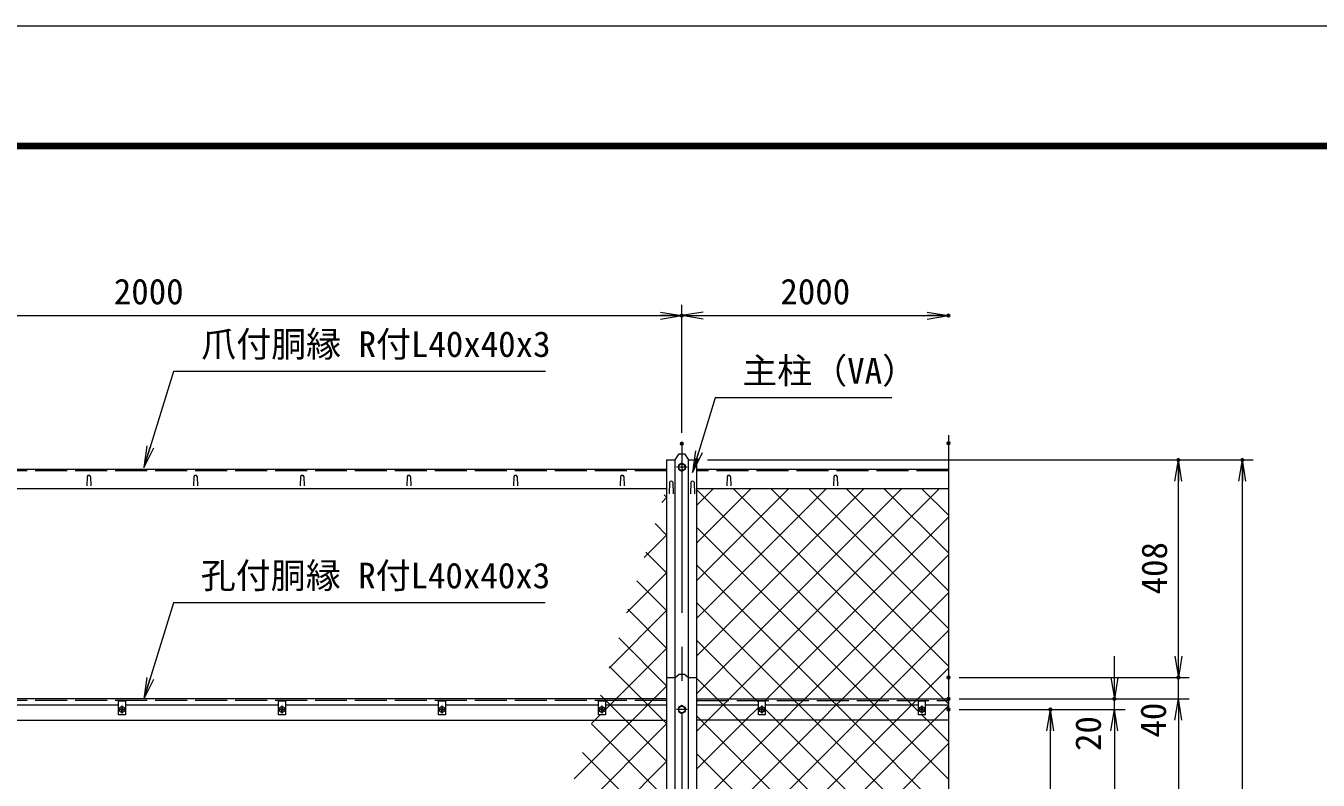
# Model space of a CAD drawing. Units: millimetres, scale not verified. Extents: x -4200 to 4200, y -2970 to 2970.
# Drawn here: x -2750 to -327, y 1556 to 2970 of the extents above; entities that cross this region are included whole.
import ezdxf
from ezdxf.enums import TextEntityAlignment as Align

# ---------------------------------------------------------------- set-up
doc = ezdxf.new("R2010")
doc.units = ezdxf.units.MM
doc.header["$LTSCALE"] = 10
doc.header["$PDMODE"] = 32
doc.header["$PDSIZE"] = 5
doc.linetypes.add('DASHED', pattern=[7.5, 6, -1.5])
doc.linetypes.add('USER1', pattern=[50.8, 31.75, -6.35, 6.35, -6.35])
for name, color, linetype, lineweight in [('0-0_D-STR1', 1, 'Continuous', 18), ('0-1_D-STR-DIM', 7, 'Continuous', 13), ('0-2_0', 7, 'Continuous', 18), ('0-5_D-STR3', 3, 'Continuous', 13), ('0-6_D-BMK', 2, 'USER1', 13), ('0-7_D-STR2', 7, 'Continuous', 13), ('0-8_D-STR-TXT', 7, 'Continuous', 13), ('0-9_D-TTL', 7, 'Continuous', 18)]:
    doc.layers.add(name, color=color, linetype=linetype, lineweight=lineweight)
doc.layers.add('0-3_Defpoints', color=7, linetype='Continuous')
doc.styles.add('ＭＳ ゴシック', font='')
doc.styles.get('ＭＳ ゴシック').set_extended_font_data('MS Gothic')

# ---------------------------------------------------------------- blocks, each defined once
blk = doc.blocks.new('_Open')
at = {"layer": '0-2_0'}
blk.add_line((-10, 1.667), (0, 0), dxfattribs=at)
blk.add_lwpolyline([(-10, -1.667), (0, 0), (-10, 0)], dxfattribs=at)

msp = doc.modelspace()

# ---------------------------------------------------------------- linework, layer by layer
at = {"layer": '0-0_D-STR1'}
for p, q in [((-1547.9, 2138.33), (-3494.9, 2138.33)), ((-1547.9, -411.84), (-1547.9, 2156)), ((-1532.4, -411.84), (-1532.4, 2156)), ((-1507.4, -411.84), (-1507.4, 2156)), ((-1491.9, -411.84), (-1491.9, 2156)), ((-1019.9, 2138.33), (-1491.9, 2138.33)), ((-2634.9, 2125.2), (-2635.65, 2107.45)), ((-2628.9, 2125.2), (-2628.15, 2107.45)), ((-2434.9, 2125.2), (-2435.65, 2107.45)), ((-2428.9, 2125.2), (-2428.15, 2107.45)), ((-2234.9, 2125.2), (-2235.65, 2107.45)), ((-2228.9, 2125.2), (-2228.15, 2107.45)), ((-2034.9, 2125.2), (-2035.65, 2107.45)), ((-2028.9, 2125.2), (-2028.15, 2107.45)), ((-1834.9, 2125.2), (-1835.65, 2107.45)), ((-1828.9, 2125.2), (-1828.15, 2107.45)), ((-1634.9, 2125.2), (-1635.65, 2107.45)), ((-1628.9, 2125.2), (-1628.15, 2107.45)), ((-1542.9, 2114.08), (-1543.65, 2092.58)), ((-1536.9, 2114.08), (-1536.15, 2092.58)), ((-1502.9, 2114.08), (-1503.65, 2092.58)), ((-1496.9, 2114.08), (-1496.15, 2092.58)), ((-1434.9, 2125.2), (-1435.65, 2107.45)), ((-1428.9, 2125.2), (-1428.15, 2107.45)), ((-1234.9, 2125.2), (-1235.65, 2107.45)), ((-1228.9, 2125.2), (-1228.15, 2107.45)), ((-1547.9, 2102.07), (-3494.9, 2102.07)), ((-1019.9, 2102.07), (-1491.9, 2102.07)), ((-1547.9, 1708.16), (-3494.9, 1708.16)), ((-1491.9, 1708.16), (-1019.9, 1708.16)), ((-3494.9, 1668.16), (-1547.9, 1668.16)), ((-1019.9, 1668.16), (-1491.9, 1668.16))]:
    msp.add_line(p, q, dxfattribs=at)
at = {"layer": '0-0_D-STR1', "linetype": 'DASHED'}
for p, q in [((-1547.9, 2135.61), (-3494.9, 2135.61)), ((-1019.9, 2135.61), (-1491.9, 2135.61)), ((-1547.9, 1705.16), (-3494.9, 1705.16)), ((-1491.9, 1705.16), (-1019.9, 1705.16))]:
    msp.add_line(p, q, dxfattribs=at)
at = {"layer": '0-0_D-STR1'}
for points in [[(-1547.9, 2156), (-1532.4, 2156), (-1524.9, 2167.41), (-1514.9, 2167.41), (-1507.4, 2156), (-1491.9, 2156)], [(-1547.9, 1748.16), (-1532.4, 1748.16), (-1524.9, 1754.15), (-1514.9, 1754.15), (-1507.4, 1748.16), (-1491.9, 1748.16)]]:
    msp.add_lwpolyline(points, dxfattribs=at)
for centre in [(-2631.9, 2123.95), (-2431.9, 2123.95), (-2231.9, 2123.95), (-2031.9, 2123.95), (-1831.9, 2123.95), (-1631.9, 2123.95), (-1539.9, 2112.83), (-1499.9, 2112.83), (-1431.9, 2123.95), (-1231.9, 2123.95)]:
    msp.add_arc(centre, 3.25, 22.61986, 157.38014, dxfattribs=at)
at = {"layer": '0-1_D-STR-DIM'}
for p, q in [((-3519.9, 2426.66), (-1519.9, 2426.66)), ((-1519.9, 2206.66), (-1519.9, 2446.66)), ((-1519.9, 2206.66), (-1519.9, 2446.66)), ((-1519.9, 2426.66), (-1019.9, 2426.66)), ((-1019.9, 2202.61), (-1019.9, 878.81)), ((-1471.9, 2156), (-448.85, 2156)), ((-1471.9, 2156), (-568.85, 2156)), ((-588.85, 1748.16), (-588.85, 2156)), ((-468.85, -111.84), (-468.85, 2156)), ((-588.85, 1788.16), (-588.85, 1828.16)), ((-708.85, 1748.16), (-708.85, 1788.16)), ((-999.9, 1748.16), (-568.85, 1748.16)), ((-999.9, 1748.16), (-568.85, 1748.16)), ((-588.85, 1708.16), (-588.85, 1748.16)), ((-999.9, 1708.16), (-568.85, 1708.16)), ((-999.9, 1708.16), (-568.85, 1708.16)), ((-999.9, 1708.16), (-688.85, 1708.16)), ((-708.85, 1688.16), (-708.85, 1708.16)), ((-588.85, 1708.16), (-588.85, -111.84)), ((-999.9, 1688.16), (-808.85, 1688.16)), ((-999.9, 1688.16), (-688.85, 1688.16)), ((-999.9, 1688.16), (-688.85, 1688.16)), ((-828.85, 1098.16), (-828.85, 1688.16)), ((-708.85, 1688.16), (-708.85, -81.84)), ((-708.85, 1648.16), (-708.85, 1608.16)), ((-588.85, 1668.16), (-588.85, 1628.16))]:
    msp.add_line(p, q, dxfattribs=at)
at = {"layer": '0-3_Defpoints'}
for p in [(-1519.9, 2426.66), (-1019.9, 2426.66), (-1519.9, 2186.66), (-1019.9, 2187.32), (-1491.9, 2156), (-588.85, 2156), (-468.85, 2156), (-1019.9, 1748.16), (-588.85, 1748.16), (-1019.9, 1708.16), (-708.85, 1708.16), (-1019.9, 1688.16), (-828.85, 1688.16)]:
    msp.add_point(p, dxfattribs=at)
at = {"layer": '0-5_D-STR3'}
for p, q in [((-1519.9, 2149.91), (-1526.4, 2146.16)), ((-1526.4, 2146.16), (-1526.4, 2138.65)), ((-1526.4, 2138.65), (-1519.9, 2134.9)), ((-1513.4, 2146.16), (-1519.9, 2149.91)), ((-1519.9, 2134.9), (-1513.4, 2138.65)), ((-1513.4, 2138.65), (-1513.4, 2146.16)), ((-2576.4, 1696.16), (-2863.4, 1696.16)), ((-2571.73, 1688.55), (-2573.25, 1688.53)), ((-2573.25, 1688.53), (-2573.25, 1687.8)), ((-2573.25, 1688.53), (-2573.25, 1687.8)), ((-2571.73, 1687.77), (-2573.25, 1687.8)), ((-2570.8, 1689.03), (-2571.73, 1688.55)), ((-2570.8, 1687.3), (-2571.73, 1687.77)), ((-2570.78, 1689.04), (-2570.29, 1689.97)), ((-2570.78, 1687.28), (-2570.29, 1686.36)), ((-2570.26, 1691.51), (-2570.29, 1689.97)), ((-2570.29, 1691.51), (-2569.53, 1691.51)), ((-2570.26, 1684.81), (-2570.29, 1686.36)), ((-2570.26, 1684.81), (-2569.53, 1684.81)), ((-2569.53, 1691.51), (-2569.5, 1689.97)), ((-2569.53, 1684.81), (-2569.5, 1686.36)), ((-2569.01, 1689.04), (-2569.5, 1689.97)), ((-2569.01, 1687.28), (-2569.5, 1686.36)), ((-2569, 1689.03), (-2568.07, 1688.55)), ((-2569, 1687.3), (-2568.07, 1687.77)), ((-2568.07, 1687.77), (-2566.55, 1687.8)), ((-2276.4, 1696.16), (-2563.4, 1696.16)), ((-2271.73, 1688.55), (-2273.25, 1688.53)), ((-2273.25, 1688.53), (-2273.25, 1687.8)), ((-2273.25, 1688.53), (-2273.25, 1687.8)), ((-2271.73, 1687.77), (-2273.25, 1687.8)), ((-2270.8, 1689.03), (-2271.73, 1688.55)), ((-2270.8, 1687.3), (-2271.73, 1687.77)), ((-2270.78, 1689.04), (-2270.29, 1689.97)), ((-2270.78, 1687.28), (-2270.29, 1686.36)), ((-2270.26, 1691.51), (-2270.29, 1689.97)), ((-2270.29, 1691.51), (-2269.53, 1691.51)), ((-2270.26, 1684.81), (-2270.29, 1686.36)), ((-2270.26, 1684.81), (-2269.53, 1684.81)), ((-2269.53, 1691.51), (-2269.5, 1689.97)), ((-2269.53, 1684.81), (-2269.5, 1686.36)), ((-2269.01, 1689.04), (-2269.5, 1689.97)), ((-2269.01, 1687.28), (-2269.5, 1686.36)), ((-2269, 1689.03), (-2268.07, 1688.55)), ((-2269, 1687.3), (-2268.07, 1687.77)), ((-2268.07, 1687.77), (-2266.55, 1687.8)), ((-1976.4, 1696.16), (-2263.4, 1696.16)), ((-1971.73, 1688.55), (-1973.25, 1688.53)), ((-1973.25, 1688.53), (-1973.25, 1687.8)), ((-1973.25, 1688.53), (-1973.25, 1687.8)), ((-1971.73, 1687.77), (-1973.25, 1687.8)), ((-1970.8, 1689.03), (-1971.73, 1688.55)), ((-1970.8, 1687.3), (-1971.73, 1687.77)), ((-1970.78, 1689.04), (-1970.29, 1689.97)), ((-1970.78, 1687.28), (-1970.29, 1686.36)), ((-1970.26, 1691.51), (-1970.29, 1689.97)), ((-1970.29, 1691.51), (-1969.53, 1691.51)), ((-1970.26, 1684.81), (-1970.29, 1686.36)), ((-1970.26, 1684.81), (-1969.53, 1684.81)), ((-1969.53, 1691.51), (-1969.5, 1689.97)), ((-1969.53, 1684.81), (-1969.5, 1686.36)), ((-1969.01, 1689.04), (-1969.5, 1689.97)), ((-1969.01, 1687.28), (-1969.5, 1686.36)), ((-1969, 1689.03), (-1968.07, 1688.55)), ((-1969, 1687.3), (-1968.07, 1687.77)), ((-1968.07, 1687.77), (-1966.55, 1687.8)), ((-1676.4, 1696.16), (-1963.4, 1696.16)), ((-1671.73, 1688.55), (-1673.25, 1688.53)), ((-1673.25, 1688.53), (-1673.25, 1687.8)), ((-1673.25, 1688.53), (-1673.25, 1687.8)), ((-1671.73, 1687.77), (-1673.25, 1687.8)), ((-1670.8, 1689.03), (-1671.73, 1688.55)), ((-1670.8, 1687.3), (-1671.73, 1687.77)), ((-1670.78, 1689.04), (-1670.29, 1689.97)), ((-1670.78, 1687.28), (-1670.29, 1686.36)), ((-1670.26, 1691.51), (-1670.29, 1689.97)), ((-1670.29, 1691.51), (-1669.53, 1691.51)), ((-1670.26, 1684.81), (-1670.29, 1686.36)), ((-1670.26, 1684.81), (-1669.53, 1684.81)), ((-1669.53, 1691.51), (-1669.5, 1689.97)), ((-1669.53, 1684.81), (-1669.5, 1686.36)), ((-1669.01, 1689.04), (-1669.5, 1689.97)), ((-1669.01, 1687.28), (-1669.5, 1686.36)), ((-1669, 1689.03), (-1668.07, 1688.55)), ((-1669, 1687.3), (-1668.07, 1687.77)), ((-1668.07, 1687.77), (-1666.55, 1687.8)), ((-1547.9, 1696.16), (-1663.4, 1696.16)), ((-1519.9, 1695.67), (-1526.4, 1691.91)), ((-1526.4, 1691.91), (-1526.4, 1684.41)), ((-1526.4, 1684.41), (-1519.9, 1680.66)), ((-1513.4, 1691.91), (-1519.9, 1695.67)), ((-1519.9, 1680.66), (-1513.4, 1684.41)), ((-1513.4, 1684.41), (-1513.4, 1691.91)), ((-1376.4, 1696.16), (-1491.9, 1696.16)), ((-1371.73, 1688.55), (-1373.25, 1688.53)), ((-1373.25, 1688.53), (-1373.25, 1687.8)), ((-1373.25, 1688.53), (-1373.25, 1687.8)), ((-1371.73, 1687.77), (-1373.25, 1687.8)), ((-1370.8, 1689.03), (-1371.73, 1688.55)), ((-1370.8, 1687.3), (-1371.73, 1687.77)), ((-1370.78, 1689.04), (-1370.29, 1689.97)), ((-1370.78, 1687.28), (-1370.29, 1686.36)), ((-1370.26, 1691.51), (-1370.29, 1689.97)), ((-1370.29, 1691.51), (-1369.53, 1691.51)), ((-1370.26, 1684.81), (-1370.29, 1686.36)), ((-1370.26, 1684.81), (-1369.53, 1684.81)), ((-1369.53, 1691.51), (-1369.5, 1689.97)), ((-1369.53, 1684.81), (-1369.5, 1686.36)), ((-1369.01, 1689.04), (-1369.5, 1689.97)), ((-1369.01, 1687.28), (-1369.5, 1686.36)), ((-1369, 1689.03), (-1368.07, 1688.55)), ((-1369, 1687.3), (-1368.07, 1687.77)), ((-1368.07, 1687.77), (-1366.55, 1687.8)), ((-1076.4, 1696.16), (-1363.4, 1696.16)), ((-1071.73, 1688.55), (-1073.25, 1688.53)), ((-1073.25, 1688.53), (-1073.25, 1687.8)), ((-1073.25, 1688.53), (-1073.25, 1687.8)), ((-1071.73, 1687.77), (-1073.25, 1687.8)), ((-1070.8, 1689.03), (-1071.73, 1688.55)), ((-1070.8, 1687.3), (-1071.73, 1687.77)), ((-1070.78, 1689.04), (-1070.29, 1689.97)), ((-1070.78, 1687.28), (-1070.29, 1686.36)), ((-1070.26, 1691.51), (-1070.29, 1689.97)), ((-1070.29, 1691.51), (-1069.53, 1691.51)), ((-1070.26, 1684.81), (-1070.29, 1686.36)), ((-1070.26, 1684.81), (-1069.53, 1684.81)), ((-1069.53, 1691.51), (-1069.5, 1689.97)), ((-1069.53, 1684.81), (-1069.5, 1686.36)), ((-1069.01, 1689.04), (-1069.5, 1689.97)), ((-1069.01, 1687.28), (-1069.5, 1686.36)), ((-1069, 1689.03), (-1068.07, 1688.55)), ((-1069, 1687.3), (-1068.07, 1687.77)), ((-1068.07, 1687.77), (-1066.55, 1687.8)), ((-1019.9, 1696.16), (-1063.4, 1696.16))]:
    msp.add_line(p, q, dxfattribs=at)
for points in [[(-2576.4, 1704.16), (-2563.4, 1704.16), (-2563.4, 1678.16), (-2576.4, 1678.16)], [(-2276.4, 1704.16), (-2263.4, 1704.16), (-2263.4, 1678.16), (-2276.4, 1678.16)], [(-1976.4, 1704.16), (-1963.4, 1704.16), (-1963.4, 1678.16), (-1976.4, 1678.16)], [(-1676.4, 1704.16), (-1663.4, 1704.16), (-1663.4, 1678.16), (-1676.4, 1678.16)], [(-1376.4, 1704.16), (-1363.4, 1704.16), (-1363.4, 1678.16), (-1376.4, 1678.16)], [(-1076.4, 1704.16), (-1063.4, 1704.16), (-1063.4, 1678.16), (-1076.4, 1678.16)]]:
    msp.add_lwpolyline(points, close=True, dxfattribs=at)
for points in [[(-2568.07, 1688.55), (-2566.55, 1688.53), (-2566.55, 1687.8)], [(-2268.07, 1688.55), (-2266.55, 1688.53), (-2266.55, 1687.8)], [(-1968.07, 1688.55), (-1966.55, 1688.53), (-1966.55, 1687.8)], [(-1668.07, 1688.55), (-1666.55, 1688.53), (-1666.55, 1687.8)], [(-1368.07, 1688.55), (-1366.55, 1688.53), (-1366.55, 1687.8)], [(-1068.07, 1688.55), (-1066.55, 1688.53), (-1066.55, 1687.8)]]:
    msp.add_lwpolyline(points, dxfattribs=at)
for centre, radius in [((-1519.9, 2142.4), 6.25), ((-2569.9, 1688.16), 5.25), ((-2269.9, 1688.16), 5.25), ((-1969.9, 1688.16), 5.25), ((-1669.9, 1688.16), 5.25), ((-1519.9, 1688.16), 6.25), ((-1369.9, 1688.16), 5.25), ((-1069.9, 1688.16), 5.25)]:
    msp.add_circle(centre, radius, dxfattribs=at)
at = {"layer": '0-6_D-BMK'}
for p, q in [((-1519.9, 2186.66), (-1519.9, -426.84)), ((-1509.9, 2142.4), (-1529.9, 2142.4)), ((-2577.34, 1688.16), (-2562.46, 1688.16)), ((-2569.9, 1695.6), (-2569.9, 1680.72)), ((-2277.34, 1688.16), (-2262.46, 1688.16)), ((-2269.9, 1695.6), (-2269.9, 1680.72)), ((-1977.34, 1688.16), (-1962.46, 1688.16)), ((-1969.9, 1695.6), (-1969.9, 1680.72)), ((-1677.34, 1688.16), (-1662.46, 1688.16)), ((-1669.9, 1695.6), (-1669.9, 1680.72)), ((-1509.9, 1688.16), (-1529.9, 1688.16)), ((-1377.34, 1688.16), (-1362.46, 1688.16)), ((-1369.9, 1695.6), (-1369.9, 1680.72)), ((-1077.34, 1688.16), (-1062.46, 1688.16)), ((-1069.9, 1695.6), (-1069.9, 1680.72))]:
    msp.add_line(p, q, dxfattribs=at)
at = {"layer": '0-7_D-STR2'}
for p, q in [((-1557.65, 2076.51), (-1547.9, 2086.27)), ((-1547.9, 2085.36), (-1553.17, 2090.63)), ((-1491.9, 2071.55), (-1461.38, 2102.07)), ((-1491.9, 2000.84), (-1390.67, 2102.07)), ((-1491.9, 1930.13), (-1319.96, 2102.07)), ((-1491.9, 1859.42), (-1249.25, 2102.07)), ((-1491.9, 1788.71), (-1178.54, 2102.07)), ((-1491.9, 1718), (-1107.82, 2102.07)), ((-1019.9, 1769.49), (-1352.48, 2102.07)), ((-1019.9, 1840.2), (-1281.77, 2102.07)), ((-1019.9, 1910.91), (-1211.06, 2102.07)), ((-1019.9, 1981.63), (-1140.35, 2102.07)), ((-1019.9, 2052.34), (-1069.64, 2102.07)), ((-1547.9, 2014.65), (-1570.21, 2036.97)), ((-1590.56, 1972.89), (-1547.9, 2015.55)), ((-1170.7, 1708.16), (-1491.9, 2029.36)), ((-1547.9, 1943.94), (-1587.26, 1983.3)), ((-1289.61, 1708.16), (-1019.9, 1977.87)), ((-1623.47, 1869.27), (-1547.9, 1944.84)), ((-1241.41, 1708.16), (-1491.9, 1958.65)), ((-1547.9, 1873.23), (-1604.3, 1929.63)), ((-1218.9, 1708.16), (-1019.9, 1907.16)), ((-1656.38, 1765.66), (-1547.9, 1874.13)), ((-1547.9, 1802.52), (-1621.34, 1875.96)), ((-1312.12, 1708.16), (-1491.9, 1887.94)), ((-1547.9, 1731.81), (-1638.39, 1822.3)), ((-1148.18, 1708.16), (-1019.9, 1836.45)), ((-1594.96, 1708.16), (-1655.43, 1768.63)), ((-1077.47, 1708.16), (-1019.9, 1765.74)), ((-1665.67, 1708.16), (-1672.47, 1714.96)), ((-1662.67, 1705.16), (-1665.67, 1708.16)), ((-1653.67, 1696.16), (-1662.67, 1705.16)), ((-1591.96, 1705.16), (-1594.96, 1708.16)), ((-1582.96, 1696.16), (-1591.96, 1705.16)), ((-1309.12, 1705.16), (-1312.12, 1708.16)), ((-1300.12, 1696.16), (-1309.12, 1705.16)), ((-1301.61, 1696.16), (-1292.61, 1705.16)), ((-1292.61, 1705.16), (-1289.61, 1708.16)), ((-1238.41, 1705.16), (-1241.41, 1708.16)), ((-1229.41, 1696.16), (-1238.41, 1705.16)), ((-1230.9, 1696.16), (-1221.9, 1705.16)), ((-1221.9, 1705.16), (-1218.9, 1708.16)), ((-1167.7, 1705.16), (-1170.7, 1708.16)), ((-1158.7, 1696.16), (-1167.7, 1705.16)), ((-1160.18, 1696.16), (-1151.18, 1705.16)), ((-1151.18, 1705.16), (-1148.18, 1708.16)), ((-1089.47, 1696.16), (-1080.47, 1705.16)), ((-1080.47, 1705.16), (-1077.47, 1708.16)), ((-1625.67, 1668.16), (-1653.67, 1696.16)), ((-1554.96, 1668.16), (-1582.96, 1696.16)), ((-1329.61, 1668.16), (-1301.61, 1696.16)), ((-1272.12, 1668.16), (-1300.12, 1696.16)), ((-1258.9, 1668.16), (-1230.9, 1696.16)), ((-1201.41, 1668.16), (-1229.41, 1696.16)), ((-1188.18, 1668.16), (-1160.18, 1696.16)), ((-1130.7, 1668.16), (-1158.7, 1696.16)), ((-1117.47, 1668.16), (-1089.47, 1696.16)), ((-1755.1, 1454.8), (-1547.9, 1662)), ((-1547.9, 1519.68), (-1689.52, 1661.3)), ((-1547.9, 1590.39), (-1625.67, 1668.16)), ((-1547.9, 1661.1), (-1554.96, 1668.16)), ((-1491.9, 1505.87), (-1329.61, 1668.16)), ((-1491.9, 1435.16), (-1258.9, 1668.16)), ((-1491.9, 1364.45), (-1188.18, 1668.16)), ((-1491.9, 1293.74), (-1117.47, 1668.16)), ((-1019.9, 1415.94), (-1272.12, 1668.16)), ((-1019.9, 1486.65), (-1201.41, 1668.16)), ((-1019.9, 1557.36), (-1130.7, 1668.16)), ((-1491.9, 1152.32), (-1019.9, 1624.32)), ((-1547.9, 1448.97), (-1706.56, 1607.63)), ((-1019.9, 1133.1), (-1491.9, 1605.1)), ((-1788, 1351.18), (-1547.9, 1591.29))]:
    msp.add_line(p, q, dxfattribs=at)
for points in [[(-1491.9, 1647.29), (-1471.03, 1668.16), (-1443.03, 1696.16), (-1434.03, 1705.16), (-1431.03, 1708.16), (-1037.11, 2102.07)], [(-1076.4, 1684.57), (-1087.99, 1696.16), (-1096.99, 1705.16), (-1099.99, 1708.16), (-1491.9, 2100.07)], [(-1019.9, 1698.78), (-1026.28, 1705.16), (-1029.28, 1708.16), (-1423.19, 2102.07)], [(-1364.32, 1704.16), (-1363.32, 1705.16), (-1360.32, 1708.16), (-1019.9, 2048.58)], [(-1663.4, 1687.92), (-1655.16, 1696.16), (-1646.16, 1705.16), (-1643.16, 1708.16), (-1547.9, 1803.42)], [(-1376.4, 1701.73), (-1379.83, 1705.16), (-1382.83, 1708.16), (-1491.9, 1817.23)], [(-1019.9, 1274.52), (-1413.54, 1668.16), (-1441.54, 1696.16), (-1450.54, 1705.16), (-1453.54, 1708.16), (-1491.9, 1746.52)], [(-1722.19, 1558.42), (-1612.45, 1668.16), (-1584.45, 1696.16), (-1575.45, 1705.16), (-1572.45, 1708.16), (-1547.9, 1732.71)], [(-1689.28, 1662.04), (-1683.16, 1668.16), (-1673.16, 1678.16)], [(-1491.9, 1223.03), (-1046.76, 1668.16), (-1019.9, 1695.03)], [(-1491.9, 1576.58), (-1400.32, 1668.16), (-1376.4, 1692.08)], [(-1019.9, 1203.81), (-1484.25, 1668.16), (-1491.9, 1675.81)], [(-1019.9, 1345.23), (-1342.83, 1668.16), (-1363.4, 1688.73)], [(-1019.9, 1628.07), (-1059.99, 1668.16), (-1069.99, 1678.16)]]:
    msp.add_lwpolyline(points, dxfattribs=at)
at = {"layer": '0-8_D-STR-TXT'}
for points in [[(-1775.35, 2322.2), (-2473.23, 2322.2), (-2528.23, 2143.99)], [(-1126.18, 2272.38), (-1457.56, 2272.38), (-1499.26, 2134.72)], [(-1776.11, 1888.28), (-2473.23, 1888.28), (-2528.23, 1710.07)]]:
    msp.add_lwpolyline(points, dxfattribs=at)
at = {"layer": '0-9_D-TTL', "color": 2}
msp.add_lwpolyline([(-4200, 2970), (4200, 2970), (4200, -2970), (-4200, -2970)], close=True, dxfattribs=at)
at = {"layer": '0-9_D-TTL'}
for points in [[(-3930, 2750), (3930, 2750), (3930, -2750), (-3930, -2750)], [(-3927.5, 2747.5), (3927.5, 2747.5), (3927.5, -2747.5), (-3927.5, -2747.5)], [(-3925, 2745), (3925, 2745), (3925, -2745), (-3925, -2745)], [(-3922.5, 2742.5), (3922.5, 2742.5), (3922.5, -2742.5), (-3922.5, -2742.5)], [(-3920, 2740), (3920, 2740), (3920, -2740), (-3920, -2740)]]:
    msp.add_lwpolyline(points, close=True, dxfattribs=at)

# ---------------------------------------------------------------- block references
at = {"layer": '0-1_D-STR-DIM', "xscale": 4, "yscale": 4}
for p in [(-1519.9, 2426.66), (-1019.9, 2426.66)]:
    msp.add_blockref('_Open', p, dxfattribs=at)
for p, rotation in [((-1519.9, 2426.66), 180), ((-588.85, 2156), 90), ((-468.85, 2156), 90), ((-588.85, 1748.16), 270), ((-588.85, 1748.16), 270), ((-708.85, 1708.16), 270), ((-588.85, 1708.16), 90), ((-588.85, 1708.16), 90), ((-828.85, 1688.16), 90), ((-708.85, 1688.16), 90), ((-708.85, 1688.16), 90)]:
    msp.add_blockref('_Open', p, dxfattribs=dict(at, rotation=rotation))
at = {"layer": '0-8_D-STR-TXT', "xscale": 4, "yscale": 4}
for p, rotation in [((-2528.82, 2142.07), 252.84683), ((-1499.84, 2132.8), 253.14944), ((-2528.82, 1708.16), 252.84683)]:
    msp.add_blockref('_Open', p, dxfattribs=dict(at, rotation=rotation))

# ---------------------------------------------------------------- texts
at = {"layer": '0-1_D-STR-DIM', "style": 'ＭＳ ゴシック'}
for p in [(-2585.17, 2433.4), (-1335.17, 2433.4)]:
    msp.add_text('2000', height=48.09, dxfattribs=at).set_placement(p, align=Align.BOTTOM_LEFT)
for s, p in [('408', (-595.6, 1903.96)), ('40', (-597.52, 1635.51)), ('20', (-719.71, 1610.32))]:
    msp.add_text(s, height=48.09, rotation=90, dxfattribs=at).set_placement(p, align=Align.BOTTOM_LEFT)
at = {"layer": '0-8_D-STR-TXT', "style": 'ＭＳ ゴシック'}
for s, p in [('爪付胴縁 R付L40x40x3', (-2421.29, 2334.78)), ('主柱（VA）', (-1406.64, 2284.96)), ('孔付胴縁 R付L40x40x3', (-2422.05, 1900.87))]:
    msp.add_text(s, height=48.09, dxfattribs=at).set_placement(p, align=Align.BOTTOM_LEFT)

doc.saveas('drawing.dxf')
